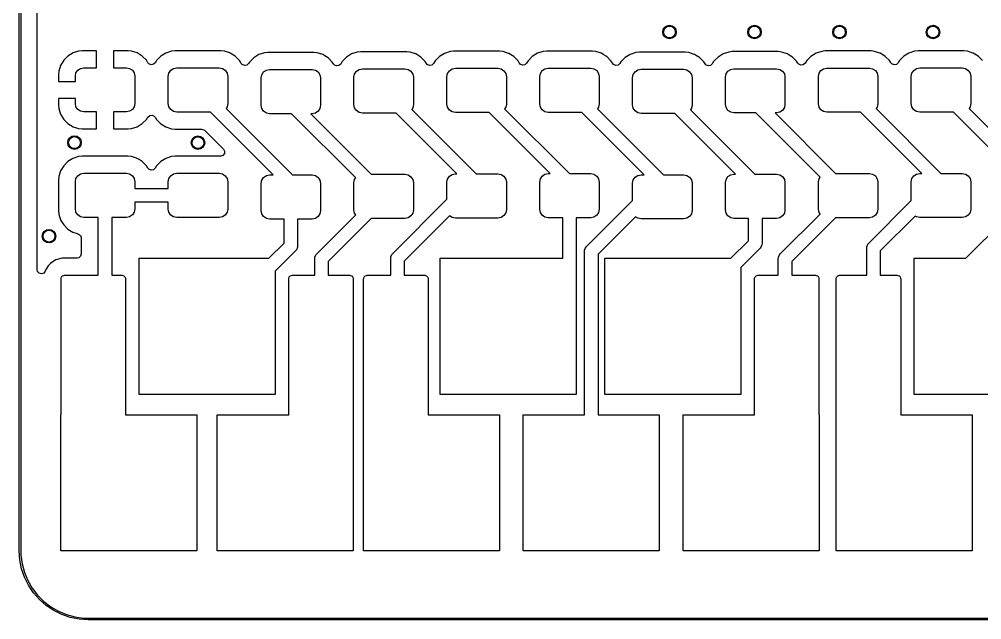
# Model space of a CAD drawing. Header units: millimetres. Extents: x 113.4 to 170.4, y -113 to -74.5.
# Drawn here: x 113.38 to 141.68, y -113.02 to -95.38 of the extents above; entities that cross this region are included whole.
import ezdxf

# ---------------------------------------------------------------- set-up
doc = ezdxf.new("R2010")
doc.units = ezdxf.units.MM
doc.layers.add('F.Cu', color=13, linetype='CONTINUOUS', true_color=0xc83434)

msp = doc.modelspace()

# ---------------------------------------------------------------- linework, layer by layer
at = {"layer": 'F.Cu', "linetype": 'CONTINUOUS'}
for p, q in [((113.375, -111), (113.375, -76.5)), ((113.425, -76.5), (113.425, -111)), ((113.9005, -97.000013), (113.9005, -85.290518)), ((114.806654, -96.457684), (114.682684, -96.581654)), ((114.955875, -96.365643), (114.806654, -96.457684)), ((114.95588, -96.365641), (114.955875, -96.365643)), ((115.122302, -96.310494), (114.95588, -96.365641)), ((115.225012, -96.300001), (115.122302, -96.310494)), ((115.225028, -96.3), (115.225012, -96.300001)), ((115.65, -96.3), (115.225028, -96.3)), ((115.65, -96.8), (115.65, -96.3)), ((116.574986, -96.3), (116.15, -96.3)), ((116.15, -96.3), (116.15, -96.8)), ((116.67769, -96.310493), (116.574986, -96.3)), ((116.677697, -96.310494), (116.67769, -96.310493)), ((116.844119, -96.365641), (116.677697, -96.310494)), ((116.844124, -96.365643), (116.844119, -96.365641)), ((116.993345, -96.457684), (116.844124, -96.365643)), ((117.117315, -96.581654), (116.993345, -96.457684)), ((117.537974, -96.460067), (117.413921, -96.58412)), ((117.687295, -96.367965), (117.537974, -96.460067)), ((117.6873, -96.367963), (117.687295, -96.367965)), ((117.853832, -96.312779), (117.6873, -96.367963)), ((117.853835, -96.312778), (117.853832, -96.312779)), ((117.956613, -96.302279), (117.853835, -96.312778)), ((117.95663, -96.302278), (117.956613, -96.302279)), ((119.306642, -96.302278), (117.95663, -96.302278)), ((119.409427, -96.312778), (119.306642, -96.302278)), ((119.409429, -96.312779), (119.409427, -96.312778)), ((119.567586, -96.365187), (119.409429, -96.312779)), ((119.575963, -96.367963), (119.567586, -96.365187)), ((119.575968, -96.367965), (119.575963, -96.367963)), ((119.630006, -96.401296), (119.575968, -96.367965)), ((119.725288, -96.460066), (119.630006, -96.401296)), ((119.849344, -96.584122), (119.725288, -96.460066)), ((120.269605, -96.507289), (120.14555, -96.631344)), ((120.418926, -96.415187), (120.269605, -96.507289)), ((120.418931, -96.415185), (120.418926, -96.415187)), ((120.585463, -96.360001), (120.418931, -96.415185)), ((120.585466, -96.36), (120.585463, -96.360001)), ((120.688244, -96.349501), (120.585466, -96.36)), ((120.688261, -96.3495), (120.688244, -96.349501)), ((122.038273, -96.3495), (120.688261, -96.3495)), ((122.141058, -96.36), (122.038273, -96.3495)), ((122.14106, -96.360001), (122.141058, -96.36)), ((122.299217, -96.412409), (122.14106, -96.360001)), ((122.307594, -96.415185), (122.299217, -96.412409)), ((122.307599, -96.415187), (122.307594, -96.415185)), ((122.364151, -96.450069), (122.307599, -96.415187)), ((122.456919, -96.507288), (122.364151, -96.450069)), ((122.580975, -96.631344), (122.456919, -96.507288)), ((123.001237, -96.487845), (122.877184, -96.611898)), ((123.150558, -96.395743), (123.001237, -96.487845)), ((123.150563, -96.395741), (123.150558, -96.395743)), ((123.317095, -96.340557), (123.150563, -96.395741)), ((123.317098, -96.340556), (123.317095, -96.340557)), ((123.419876, -96.330057), (123.317098, -96.340556)), ((123.419893, -96.330056), (123.419876, -96.330057)), ((124.769905, -96.330056), (123.419893, -96.330056)), ((124.87269, -96.340556), (124.769905, -96.330056)), ((124.872692, -96.340557), (124.87269, -96.340556)), ((125.030849, -96.392965), (124.872692, -96.340557)), ((125.039226, -96.395741), (125.030849, -96.392965)), ((125.039231, -96.395743), (125.039226, -96.395741)), ((125.066249, -96.412408), (125.039231, -96.395743)), ((125.188551, -96.487844), (125.066249, -96.412408)), ((125.312607, -96.6119), (125.188551, -96.487844)), ((125.732868, -96.473956), (125.608814, -96.59801)), ((125.882189, -96.381854), (125.732868, -96.473956)), ((125.882194, -96.381852), (125.882189, -96.381854)), ((126.048726, -96.326668), (125.882194, -96.381852)), ((126.048729, -96.326667), (126.048726, -96.326668)), ((126.151507, -96.316168), (126.048729, -96.326667)), ((126.151524, -96.316167), (126.151507, -96.316168)), ((127.501536, -96.316167), (126.151524, -96.316167)), ((127.604321, -96.326667), (127.501536, -96.316167)), ((127.604323, -96.326668), (127.604321, -96.326667)), ((127.76248, -96.379076), (127.604323, -96.326668)), ((127.770857, -96.381852), (127.76248, -96.379076)), ((127.770862, -96.381854), (127.770857, -96.381852)), ((127.8249, -96.415185), (127.770862, -96.381854)), ((127.920182, -96.473955), (127.8249, -96.415185)), ((128.044238, -96.598011), (127.920182, -96.473955)), ((128.4645, -96.4684), (128.340446, -96.592454)), ((128.613821, -96.376298), (128.4645, -96.4684)), ((128.613826, -96.376296), (128.613821, -96.376298)), ((128.780358, -96.321112), (128.613826, -96.376296)), ((128.780361, -96.321111), (128.780358, -96.321112)), ((128.883139, -96.310612), (128.780361, -96.321111)), ((128.883156, -96.310611), (128.883139, -96.310612)), ((130.233168, -96.310611), (128.883156, -96.310611)), ((130.335953, -96.321111), (130.233168, -96.310611)), ((130.335955, -96.321112), (130.335953, -96.321111)), ((130.494112, -96.37352), (130.335955, -96.321112)), ((130.502489, -96.376296), (130.494112, -96.37352)), ((130.502494, -96.376298), (130.502489, -96.376296)), ((130.552033, -96.406854), (130.502494, -96.376298)), ((130.651814, -96.468399), (130.552033, -96.406854)), ((130.77587, -96.592455), (130.651814, -96.468399)), ((131.196131, -96.501733), (131.072076, -96.625788)), ((131.345452, -96.409631), (131.196131, -96.501733)), ((131.345457, -96.409629), (131.345452, -96.409631)), ((131.511989, -96.354445), (131.345457, -96.409629)), ((131.511992, -96.354444), (131.511989, -96.354445)), ((131.61477, -96.343945), (131.511992, -96.354444)), ((131.614787, -96.343944), (131.61477, -96.343945)), ((132.964799, -96.343944), (131.614787, -96.343944)), ((133.067584, -96.354444), (132.964799, -96.343944)), ((133.067586, -96.354445), (133.067584, -96.354444)), ((133.225743, -96.406853), (133.067586, -96.354445)), ((133.23412, -96.409629), (133.225743, -96.406853)), ((133.234125, -96.409631), (133.23412, -96.409629)), ((133.268283, -96.4307), (133.234125, -96.409631)), ((133.383445, -96.501732), (133.268283, -96.4307)), ((133.383446, -96.501733), (133.383445, -96.501732)), ((133.507501, -96.625788), (133.383446, -96.501733)), ((133.927763, -96.485067), (133.80371, -96.60912)), ((134.077084, -96.392965), (133.927763, -96.485067)), ((134.077089, -96.392963), (134.077084, -96.392965)), ((134.243621, -96.337779), (134.077089, -96.392963)), ((134.243624, -96.337778), (134.243621, -96.337779)), ((134.346402, -96.327279), (134.243624, -96.337778)), ((134.346419, -96.327278), (134.346402, -96.327279)), ((135.696431, -96.327278), (134.346419, -96.327278)), ((135.799216, -96.337778), (135.696431, -96.327278)), ((135.799218, -96.337779), (135.799216, -96.337778)), ((135.957375, -96.390187), (135.799218, -96.337779)), ((135.965752, -96.392963), (135.957375, -96.390187)), ((135.965757, -96.392965), (135.965752, -96.392963)), ((136.022309, -96.427847), (135.965757, -96.392965)), ((136.115077, -96.485066), (136.022309, -96.427847)), ((136.239133, -96.609122), (136.115077, -96.485066)), ((136.659395, -96.465622), (136.535342, -96.589675)), ((136.808716, -96.37352), (136.659395, -96.465622)), ((136.808721, -96.373518), (136.808716, -96.37352)), ((136.975253, -96.318334), (136.808721, -96.373518)), ((136.975256, -96.318333), (136.975253, -96.318334)), ((137.078034, -96.307834), (136.975256, -96.318333)), ((137.078051, -96.307833), (137.078034, -96.307834)), ((138.428063, -96.307833), (137.078051, -96.307833)), ((138.530848, -96.318333), (138.428063, -96.307833)), ((138.53085, -96.318334), (138.530848, -96.318333)), ((138.689007, -96.370742), (138.53085, -96.318334)), ((138.697384, -96.373518), (138.689007, -96.370742)), ((138.697389, -96.37352), (138.697384, -96.373518)), ((138.746928, -96.404076), (138.697389, -96.37352)), ((138.846709, -96.465621), (138.746928, -96.404076)), ((138.970765, -96.589677), (138.846709, -96.465621)), ((139.391026, -96.462845), (139.266972, -96.586899)), ((139.540347, -96.370743), (139.391026, -96.462845)), ((139.540352, -96.370741), (139.540347, -96.370743)), ((139.706884, -96.315557), (139.540352, -96.370741)), ((139.706887, -96.315556), (139.706884, -96.315557)), ((139.809665, -96.305057), (139.706887, -96.315556)), ((139.809682, -96.305056), (139.809665, -96.305057)), ((141.159694, -96.305056), (139.809682, -96.305056)), ((141.262479, -96.315556), (141.159694, -96.305056)), ((141.262481, -96.315557), (141.262479, -96.315556)), ((141.420638, -96.367965), (141.262481, -96.315557)), ((141.429015, -96.370741), (141.420638, -96.367965)), ((141.42902, -96.370743), (141.429015, -96.370741)), ((141.483058, -96.404074), (141.42902, -96.370743)), ((141.57834, -96.462844), (141.483058, -96.404074)), ((141.578341, -96.462845), (141.57834, -96.462844)), ((141.702396, -96.5869), (141.578341, -96.462845)), ((114.590641, -96.73088), (114.535494, -96.897302)), ((114.590643, -96.730875), (114.590641, -96.73088)), ((114.682684, -96.581654), (114.590643, -96.730875)), ((115.179329, -96.81903), (115.275, -96.8)), ((115.275, -96.8), (115.65, -96.8)), ((116.15, -96.8), (116.525, -96.8)), ((116.525, -96.8), (116.620671, -96.81903)), ((117.16084, -96.652219), (117.117315, -96.581654)), ((117.186925, -96.682322), (117.16084, -96.652219)), ((117.251007, -96.710166), (117.186925, -96.682322)), ((117.31997, -96.698943), (117.251007, -96.710166)), ((117.371918, -96.652219), (117.31997, -96.698943)), ((117.384794, -96.631344), (117.371918, -96.652219)), ((117.401927, -96.603566), (117.384794, -96.631344)), ((117.413921, -96.58412), (117.401927, -96.603566)), ((117.910961, -96.821808), (118.006632, -96.802778)), ((118.006632, -96.802778), (119.256632, -96.802778)), ((119.256632, -96.802778), (119.352303, -96.821808)), ((119.906472, -96.676743), (119.849344, -96.584122)), ((119.932555, -96.706844), (119.906472, -96.676743)), ((119.996637, -96.734688), (119.932555, -96.706844)), ((120.0656, -96.723467), (119.996637, -96.734688)), ((120.117548, -96.676743), (120.0656, -96.723467)), ((120.14555, -96.631344), (120.117548, -96.676743)), ((122.614973, -96.686465), (122.580975, -96.631344)), ((122.617543, -96.690631), (122.614973, -96.686465)), ((122.643628, -96.720735), (122.617543, -96.690631)), ((122.70771, -96.748578), (122.643628, -96.720735)), ((122.776673, -96.737356), (122.70771, -96.748578)), ((122.828621, -96.690632), (122.776673, -96.737356)), ((122.877184, -96.611898), (122.828621, -96.690632)), ((125.349175, -96.671187), (125.312607, -96.6119)), ((125.350888, -96.673964), (125.349175, -96.671187)), ((125.376973, -96.704067), (125.350888, -96.673964)), ((125.441055, -96.73191), (125.376973, -96.704067)), ((125.510017, -96.720689), (125.441055, -96.73191)), ((125.561965, -96.673964), (125.510017, -96.720689)), ((125.608811, -96.598014), (125.561965, -96.673964)), ((125.608814, -96.59801), (125.608811, -96.598014)), ((128.080805, -96.657297), (128.044238, -96.598011)), ((128.085089, -96.664242), (128.080805, -96.657297)), ((128.111174, -96.694346), (128.085089, -96.664242)), ((128.175256, -96.722189), (128.111174, -96.694346)), ((128.244218, -96.710968), (128.175256, -96.722189)), ((128.296166, -96.664243), (128.244218, -96.710968)), ((128.340443, -96.592458), (128.296166, -96.664243)), ((128.340446, -96.592454), (128.340443, -96.592458)), ((128.837487, -96.830141), (128.933158, -96.811111)), ((128.933158, -96.811111), (130.183158, -96.811111)), ((130.183158, -96.811111), (130.278829, -96.830141)), ((130.828714, -96.67813), (130.77587, -96.592455)), ((130.854798, -96.708233), (130.828714, -96.67813)), ((130.91888, -96.736076), (130.854798, -96.708233)), ((130.987843, -96.724855), (130.91888, -96.736076)), ((131.039791, -96.678131), (130.987843, -96.724855)), ((131.072076, -96.625788), (131.039791, -96.678131)), ((133.544926, -96.686464), (133.507501, -96.625788)), ((133.571011, -96.716568), (133.544926, -96.686464)), ((133.635093, -96.744412), (133.571011, -96.716568)), ((133.704056, -96.733189), (133.635093, -96.744412)), ((133.756004, -96.686465), (133.704056, -96.733189)), ((133.756005, -96.686464), (133.756004, -96.686465)), ((133.79857, -96.617454), (133.756005, -96.686464)), ((133.80371, -96.60912), (133.79857, -96.617454)), ((136.275701, -96.668409), (136.239133, -96.609122)), ((136.301786, -96.698512), (136.275701, -96.668409)), ((136.365868, -96.726355), (136.301786, -96.698512)), ((136.434831, -96.715133), (136.365868, -96.726355)), ((136.486779, -96.668409), (136.434831, -96.715133)), ((136.535342, -96.589675), (136.486779, -96.668409)), ((137.032382, -96.827363), (137.128053, -96.808333)), ((137.128053, -96.808333), (138.378053, -96.808333)), ((138.378053, -96.808333), (138.473724, -96.827363)), ((138.996465, -96.631344), (138.970765, -96.589677)), ((139.012473, -96.657297), (138.996465, -96.631344)), ((139.038558, -96.6874), (139.012473, -96.657297)), ((139.10264, -96.715243), (139.038558, -96.6874)), ((139.171603, -96.704022), (139.10264, -96.715243)), ((139.22355, -96.657297), (139.171603, -96.704022)), ((139.266969, -96.586903), (139.22355, -96.657297)), ((139.266972, -96.586899), (139.266969, -96.586903)), ((139.764013, -96.824586), (139.859684, -96.805556)), ((139.859684, -96.805556), (141.109684, -96.805556)), ((141.109684, -96.805556), (141.205355, -96.824586)), ((113.9005, -97.899986), (113.9005, -97.000013)), ((114.535493, -96.897309), (114.525, -97.000013)), ((114.525, -97.000013), (114.525, -97.2)), ((114.535494, -96.897302), (114.535493, -96.897309)), ((115.025, -97.05), (115.04403, -96.954329)), ((115.025, -97.2), (115.025, -97.05)), ((115.04403, -96.954329), (115.098223, -96.873223)), ((115.098223, -96.873223), (115.179329, -96.81903)), ((116.620671, -96.81903), (116.701777, -96.873223)), ((116.701777, -96.873223), (116.75597, -96.954329)), ((116.75597, -96.954329), (116.775, -97.05)), ((116.775, -97.05), (116.775, -97.85)), ((117.756632, -97.052778), (117.775662, -96.957107)), ((117.756632, -97.852778), (117.756632, -97.052778)), ((117.775662, -96.957107), (117.829855, -96.876001)), ((117.829855, -96.876001), (117.910961, -96.821808)), ((119.352303, -96.821808), (119.433409, -96.876001)), ((119.433409, -96.876001), (119.487602, -96.957107)), ((119.487602, -96.957107), (119.506632, -97.052778)), ((119.506632, -97.052778), (119.506632, -97.852778)), ((120.488263, -97.1), (120.507293, -97.004329)), ((120.507293, -97.004329), (120.561486, -96.923223)), ((120.561486, -96.923223), (120.642592, -96.86903)), ((120.642592, -96.86903), (120.738263, -96.85)), ((120.738263, -96.85), (121.988263, -96.85)), ((121.988263, -96.85), (122.083934, -96.86903)), ((122.083934, -96.86903), (122.16504, -96.923223)), ((122.16504, -96.923223), (122.219233, -97.004329)), ((122.219233, -97.004329), (122.238263, -97.1)), ((123.219895, -97.080556), (123.238925, -96.984885)), ((123.219895, -97.880556), (123.219895, -97.080556)), ((123.238925, -96.984885), (123.293118, -96.903779)), ((123.293118, -96.903779), (123.374224, -96.849586)), ((123.374224, -96.849586), (123.469895, -96.830556)), ((123.469895, -96.830556), (124.719895, -96.830556)), ((124.719895, -96.830556), (124.815566, -96.849586)), ((124.815566, -96.849586), (124.896672, -96.903779)), ((124.896672, -96.903779), (124.950865, -96.984885)), ((124.950865, -96.984885), (124.969895, -97.080556)), ((124.969895, -97.080556), (124.969895, -97.880556)), ((125.951526, -97.066667), (125.970556, -96.970996)), ((125.951526, -97.866667), (125.951526, -97.066667)), ((125.970556, -96.970996), (126.024749, -96.88989)), ((126.024749, -96.88989), (126.105855, -96.835697)), ((126.105855, -96.835697), (126.201526, -96.816667)), ((126.201526, -96.816667), (127.451526, -96.816667)), ((127.451526, -96.816667), (127.547197, -96.835697)), ((127.547197, -96.835697), (127.628303, -96.88989)), ((127.628303, -96.88989), (127.682496, -96.970996)), ((127.682496, -96.970996), (127.701526, -97.066667)), ((127.701526, -97.066667), (127.701526, -97.866667)), ((128.683158, -97.061111), (128.702188, -96.96544)), ((128.683158, -97.861111), (128.683158, -97.061111)), ((128.702188, -96.96544), (128.756381, -96.884334)), ((128.756381, -96.884334), (128.837487, -96.830141)), ((130.278829, -96.830141), (130.359935, -96.884334)), ((130.359935, -96.884334), (130.414128, -96.96544)), ((130.414128, -96.96544), (130.433158, -97.061111)), ((130.433158, -97.061111), (130.433158, -97.861111)), ((131.414789, -97.094444), (131.433819, -96.998773)), ((131.414789, -97.894444), (131.414789, -97.094444)), ((131.433819, -96.998773), (131.488012, -96.917667)), ((131.488012, -96.917667), (131.569118, -96.863474)), ((131.569118, -96.863474), (131.664789, -96.844444)), ((131.664789, -96.844444), (132.914789, -96.844444)), ((132.914789, -96.844444), (133.01046, -96.863474)), ((133.01046, -96.863474), (133.091566, -96.917667)), ((133.091566, -96.917667), (133.145759, -96.998773)), ((133.145759, -96.998773), (133.164789, -97.094444)), ((133.164789, -97.094444), (133.164789, -97.894444)), ((134.146421, -97.077778), (134.165451, -96.982107)), ((134.146421, -97.877778), (134.146421, -97.077778)), ((134.165451, -96.982107), (134.219644, -96.901001)), ((134.219644, -96.901001), (134.30075, -96.846808)), ((134.30075, -96.846808), (134.396421, -96.827778)), ((134.396421, -96.827778), (135.646421, -96.827778)), ((135.646421, -96.827778), (135.742092, -96.846808)), ((135.742092, -96.846808), (135.823198, -96.901001)), ((135.823198, -96.901001), (135.877391, -96.982107)), ((135.877391, -96.982107), (135.896421, -97.077778)), ((135.896421, -97.077778), (135.896421, -97.877778)), ((136.878053, -97.058333), (136.897083, -96.962662)), ((136.878053, -97.858333), (136.878053, -97.058333)), ((136.897083, -96.962662), (136.951276, -96.881556)), ((136.951276, -96.881556), (137.032382, -96.827363)), ((138.473724, -96.827363), (138.55483, -96.881556)), ((138.55483, -96.881556), (138.609023, -96.962662)), ((138.609023, -96.962662), (138.628053, -97.058333)), ((138.628053, -97.058333), (138.628053, -97.858333)), ((139.609684, -97.055556), (139.628714, -96.959885)), ((139.609684, -97.855556), (139.609684, -97.055556)), ((139.628714, -96.959885), (139.682907, -96.878779)), ((139.682907, -96.878779), (139.764013, -96.824586)), ((141.205355, -96.824586), (141.286461, -96.878779)), ((141.286461, -96.878779), (141.340654, -96.959885)), ((141.340654, -96.959885), (141.359684, -97.055556)), ((141.359684, -97.055556), (141.359684, -97.855556)), ((114.525, -97.2), (115.025, -97.2)), ((120.488263, -97.9), (120.488263, -97.1)), ((122.238263, -97.1), (122.238263, -97.9)), ((113.9005, -102.733342), (113.9005, -97.899986)), ((115.025, -97.7), (114.525001, -97.7)), ((114.525001, -97.7), (114.525001, -97.899986)), ((114.525001, -97.899986), (114.535494, -98.002697)), ((115.025, -97.85), (115.025, -97.7)), ((115.04403, -97.945671), (115.025, -97.85)), ((115.098223, -98.026777), (115.04403, -97.945671)), ((116.75597, -97.945671), (116.701777, -98.026777)), ((116.775, -97.85), (116.75597, -97.945671)), ((117.775662, -97.948449), (117.756632, -97.852778)), ((119.506632, -97.852778), (119.487602, -97.948449)), ((120.507293, -97.995671), (120.488263, -97.9)), ((122.238263, -97.9), (122.219233, -97.995671)), ((123.238925, -97.976227), (123.219895, -97.880556)), ((124.969895, -97.880556), (124.950865, -97.976227)), ((125.970556, -97.962338), (125.951526, -97.866667)), ((127.701526, -97.866667), (127.682496, -97.962338)), ((128.702188, -97.956782), (128.683158, -97.861111)), ((130.433158, -97.861111), (130.414128, -97.956782)), ((131.433819, -97.990115), (131.414789, -97.894444)), ((133.164789, -97.894444), (133.145759, -97.990115)), ((134.165451, -97.973449), (134.146421, -97.877778)), ((135.896421, -97.877778), (135.877391, -97.973449)), ((136.897083, -97.954004), (136.878053, -97.858333)), ((138.628053, -97.858333), (138.609023, -97.954004)), ((139.628714, -97.951227), (139.609684, -97.855556)), ((141.359684, -97.855556), (141.340654, -97.951227)), ((114.535494, -98.002697), (114.590641, -98.169119)), ((114.590641, -98.169119), (114.590643, -98.169124)), ((114.590643, -98.169124), (114.682684, -98.318345)), ((115.179329, -98.08097), (115.098223, -98.026777)), ((115.275, -98.1), (115.179329, -98.08097)), ((115.65, -98.1), (115.275, -98.1)), ((115.65, -98.599998), (115.65, -98.1)), ((116.525, -98.1), (116.15, -98.1)), ((116.15, -98.1), (116.15, -98.599999)), ((116.620671, -98.08097), (116.525, -98.1)), ((116.701777, -98.026777), (116.620671, -98.08097)), ((117.159126, -98.25056), (117.211073, -98.203834)), ((117.211073, -98.203834), (117.280035, -98.192611)), ((117.280035, -98.192611), (117.344118, -98.220454)), ((117.344118, -98.220454), (117.370202, -98.250556)), ((117.829855, -98.029555), (117.775662, -97.948449)), ((117.910961, -98.083748), (117.829855, -98.029555)), ((118.006632, -98.102778), (117.910961, -98.083748)), ((118.99879, -98.102778), (118.006632, -98.102778)), ((120.846012, -99.95), (118.99879, -98.102778)), ((119.487602, -97.948449), (119.456577, -97.994881)), ((119.456577, -97.994881), (121.411696, -99.95)), ((120.561486, -98.076777), (120.507293, -97.995671)), ((120.642592, -98.13097), (120.561486, -98.076777)), ((120.738263, -98.15), (120.642592, -98.13097)), ((121.381497, -98.15), (120.738263, -98.15)), ((123.269949, -100.038452), (121.381497, -98.15)), ((121.988263, -98.15), (121.947181, -98.15)), ((121.947181, -98.15), (123.727737, -99.930556)), ((122.083934, -98.13097), (121.988263, -98.15)), ((122.16504, -98.076777), (122.083934, -98.13097)), ((122.219233, -97.995671), (122.16504, -98.076777)), ((123.293118, -98.057333), (123.238925, -97.976227)), ((123.374224, -98.111526), (123.293118, -98.057333)), ((123.469895, -98.130556), (123.374224, -98.111526)), ((124.462053, -98.130556), (123.469895, -98.130556)), ((126.248163, -99.916667), (124.462053, -98.130556)), ((124.950865, -97.976227), (124.91984, -98.022659)), ((124.91984, -98.022659), (126.813849, -99.916667)), ((126.024749, -98.043444), (125.970556, -97.962338)), ((126.105855, -98.097637), (126.024749, -98.043444)), ((126.201526, -98.116667), (126.105855, -98.097637)), ((127.193684, -98.116667), (126.201526, -98.116667)), ((128.988128, -99.911111), (127.193684, -98.116667)), ((127.682496, -97.962338), (127.651471, -98.00877)), ((127.651471, -98.00877), (129.553812, -99.911111)), ((128.756381, -98.037888), (128.702188, -97.956782)), ((128.837487, -98.092081), (128.756381, -98.037888)), ((128.933158, -98.111111), (128.837487, -98.092081)), ((129.925316, -98.111111), (128.933158, -98.111111)), ((131.758648, -99.944444), (129.925316, -98.111111)), ((130.414128, -97.956782), (130.383103, -98.003214)), ((130.383103, -98.003214), (132.324334, -99.944444)), ((131.488012, -98.071221), (131.433819, -97.990115)), ((131.569118, -98.125414), (131.488012, -98.071221)), ((131.664789, -98.144444), (131.569118, -98.125414)), ((132.656947, -98.144444), (131.664789, -98.144444)), ((134.440281, -99.927778), (132.656947, -98.144444)), ((133.145759, -97.990115), (133.114734, -98.036547)), ((133.114734, -98.036547), (135.005965, -99.927778)), ((134.219644, -98.054555), (134.165451, -97.973449)), ((134.30075, -98.108748), (134.219644, -98.054555)), ((134.396421, -98.127778), (134.30075, -98.108748)), ((135.039656, -98.127778), (134.396421, -98.127778)), ((136.928107, -100.016229), (135.039656, -98.127778)), ((135.646421, -98.127778), (135.60534, -98.127778)), ((135.60534, -98.127778), (137.385895, -99.908333)), ((135.742092, -98.108748), (135.646421, -98.127778)), ((135.823198, -98.054555), (135.742092, -98.108748)), ((135.877391, -97.973449), (135.823198, -98.054555)), ((136.951276, -98.03511), (136.897083, -97.954004)), ((137.032382, -98.089303), (136.951276, -98.03511)), ((137.128053, -98.108333), (137.032382, -98.089303)), ((138.120211, -98.108333), (137.128053, -98.108333)), ((139.917433, -99.905556), (138.120211, -98.108333)), ((138.609023, -97.954004), (138.577998, -98.000436)), ((138.577998, -98.000436), (140.483119, -99.905556)), ((139.682907, -98.032333), (139.628714, -97.951227)), ((139.764013, -98.086526), (139.682907, -98.032333)), ((139.859684, -98.105556), (139.764013, -98.086526)), ((140.851842, -98.105556), (139.859684, -98.105556)), ((142.679619, -99.933333), (140.851842, -98.105556)), ((141.340654, -97.951227), (141.309629, -97.997659)), ((141.309629, -97.997659), (143.245303, -99.933333)), ((114.682684, -98.318345), (114.806654, -98.442315)), ((114.806654, -98.442315), (114.955875, -98.534356)), ((116.844124, -98.534356), (116.993345, -98.442315)), ((116.993345, -98.442315), (117.117316, -98.318344)), ((117.117316, -98.318344), (117.11732, -98.318339)), ((117.11732, -98.318339), (117.159126, -98.25056)), ((117.370202, -98.250556), (117.41392, -98.321434)), ((117.41392, -98.321434), (117.537976, -98.44549)), ((117.537976, -98.44549), (117.687298, -98.537592)), ((114.955875, -98.534356), (114.95588, -98.534358)), ((114.95588, -98.534358), (115.122302, -98.589505)), ((115.122302, -98.589505), (115.122309, -98.589506)), ((115.122309, -98.589506), (115.225019, -98.599999)), ((115.225019, -98.599999), (115.649999, -98.599999)), ((115.649999, -98.599999), (115.65, -98.599998)), ((116.15, -98.599999), (116.574972, -98.599999)), ((116.574972, -98.599999), (116.574986, -98.599998)), ((116.574986, -98.599998), (116.677697, -98.589505)), ((116.677697, -98.589505), (116.844119, -98.534358)), ((116.844119, -98.534358), (116.844124, -98.534356)), ((117.687298, -98.537592), (117.853835, -98.592777)), ((117.853835, -98.592777), (117.956623, -98.603278)), ((117.956623, -98.603278), (118.740112, -98.603277)), ((118.740112, -98.603277), (118.807151, -98.622961)), ((118.807151, -98.622961), (118.827793, -98.639596)), ((118.827793, -98.639596), (119.378794, -99.190597)), ((119.407295, -99.321612), (119.365423, -99.377545)), ((119.378794, -99.190597), (119.412279, -99.25192)), ((119.412279, -99.25192), (119.407295, -99.321612)), ((114.806342, -99.557289), (114.682289, -99.681342)), ((114.955663, -99.465187), (114.806342, -99.557289)), ((114.955668, -99.465185), (114.955663, -99.465187)), ((115.1222, -99.410001), (114.955668, -99.465185)), ((115.122203, -99.41), (115.1222, -99.410001)), ((115.224981, -99.399501), (115.122203, -99.41)), ((115.224998, -99.3995), (115.224981, -99.399501)), ((116.57501, -99.3995), (115.224998, -99.3995)), ((116.677795, -99.41), (116.57501, -99.3995)), ((116.677797, -99.410001), (116.677795, -99.41)), ((116.820303, -99.457223), (116.677797, -99.410001)), ((116.844331, -99.465185), (116.820303, -99.457223)), ((116.844336, -99.465187), (116.844331, -99.465185)), ((116.898376, -99.498519), (116.844336, -99.465187)), ((116.993656, -99.557288), (116.898376, -99.498519)), ((117.117712, -99.681344), (116.993656, -99.557288)), ((117.537974, -99.560067), (117.41392, -99.684121)), ((117.687295, -99.467965), (117.537974, -99.560067)), ((117.6873, -99.467963), (117.687295, -99.467965)), ((117.853832, -99.412779), (117.6873, -99.467963)), ((117.853835, -99.412778), (117.853832, -99.412779)), ((117.956613, -99.402279), (117.853835, -99.412778)), ((117.95663, -99.402278), (117.956613, -99.402279)), ((119.291113, -99.402278), (117.95663, -99.402278)), ((119.299959, -99.401962), (119.291113, -99.402278)), ((119.365423, -99.377545), (119.299959, -99.401962)), ((114.568916, -99.894853), (114.535001, -99.997203)), ((114.590185, -99.830668), (114.568916, -99.894853)), ((114.590187, -99.830663), (114.590185, -99.830668)), ((114.682289, -99.681342), (114.590187, -99.830663)), ((115.098223, -99.973223), (115.179329, -99.91903)), ((115.179329, -99.91903), (115.275, -99.9)), ((115.275, -99.9), (116.525, -99.9)), ((116.525, -99.9), (116.620671, -99.91903)), ((116.620671, -99.91903), (116.701777, -99.973223)), ((117.161134, -99.751743), (117.117712, -99.681344)), ((117.187218, -99.781846), (117.161134, -99.751743)), ((117.2513, -99.809689), (117.187218, -99.781846)), ((117.320262, -99.798468), (117.2513, -99.809689)), ((117.37221, -99.751743), (117.320262, -99.798468)), ((117.413917, -99.684125), (117.37221, -99.751743)), ((117.41392, -99.684121), (117.413917, -99.684125)), ((117.829855, -99.976001), (117.910961, -99.921808)), ((117.910961, -99.921808), (118.006632, -99.902778)), ((118.006632, -99.902778), (119.256632, -99.902778)), ((119.256632, -99.902778), (119.352303, -99.921808)), ((119.352303, -99.921808), (119.433409, -99.976001)), ((126.105855, -99.935697), (126.201526, -99.916667)), ((126.201526, -99.916667), (126.248163, -99.916667)), ((126.813849, -99.916667), (127.451526, -99.916667)), ((127.451526, -99.916667), (127.547197, -99.935697)), ((128.837487, -99.930141), (128.933158, -99.911111)), ((128.933158, -99.911111), (128.988128, -99.911111)), ((129.553812, -99.911111), (130.183158, -99.911111)), ((130.183158, -99.911111), (130.278829, -99.930141)), ((134.30075, -99.946808), (134.396421, -99.927778)), ((134.396421, -99.927778), (134.440281, -99.927778)), ((135.005965, -99.927778), (135.646421, -99.927778)), ((135.646421, -99.927778), (135.742092, -99.946808)), ((137.385895, -99.908333), (138.378053, -99.908333)), ((138.378053, -99.908333), (138.473724, -99.927363)), ((138.473724, -99.927363), (138.55483, -99.981556)), ((139.682907, -99.978779), (139.764013, -99.924586)), ((139.764013, -99.924586), (139.859684, -99.905556)), ((139.859684, -99.905556), (139.917433, -99.905556)), ((140.483119, -99.905556), (141.109684, -99.905556)), ((141.109684, -99.905556), (141.205355, -99.924586)), ((141.205355, -99.924586), (141.286461, -99.978779)), ((114.535, -99.997204), (114.5245, -100.099983)), ((114.5245, -100.099983), (114.5245, -101.000001)), ((114.535001, -99.997204), (114.535, -99.997204)), ((114.535001, -99.997203), (114.535001, -99.997204)), ((115.025, -100.15), (115.04403, -100.054329)), ((115.025, -100.95), (115.025, -100.15)), ((115.04403, -100.054329), (115.098223, -99.973223)), ((116.701777, -99.973223), (116.75597, -100.054329)), ((116.75597, -100.054329), (116.775, -100.15)), ((116.775, -100.15), (116.775, -100.352778)), ((117.756632, -100.152778), (117.775662, -100.057107)), ((117.756632, -100.352778), (117.756632, -100.152778)), ((117.775662, -100.057107), (117.829855, -99.976001)), ((119.433409, -99.976001), (119.487602, -100.057107)), ((119.487602, -100.057107), (119.506632, -100.152778)), ((119.506632, -100.152778), (119.506632, -100.952778)), ((120.488263, -100.2), (120.507293, -100.104329)), ((120.488263, -101), (120.488263, -100.2)), ((120.507293, -100.104329), (120.561486, -100.023223)), ((120.561486, -100.023223), (120.642592, -99.96903)), ((120.642592, -99.96903), (120.738263, -99.95)), ((120.738263, -99.95), (120.846012, -99.95)), ((121.411696, -99.95), (121.988263, -99.95)), ((121.988263, -99.95), (122.083934, -99.96903)), ((122.083934, -99.96903), (122.16504, -100.023223)), ((122.16504, -100.023223), (122.219233, -100.104329)), ((122.219233, -100.104329), (122.238263, -100.2)), ((122.238263, -100.2), (122.238263, -101)), ((123.219895, -100.180556), (123.238925, -100.084885)), ((123.219895, -100.980556), (123.219895, -100.180556)), ((123.238925, -100.084885), (123.269949, -100.038452)), ((123.727737, -99.930556), (124.719895, -99.930556)), ((124.719895, -99.930556), (124.815566, -99.949586)), ((124.815566, -99.949586), (124.896672, -100.003779)), ((124.896672, -100.003779), (124.950865, -100.084885)), ((124.950865, -100.084885), (124.969895, -100.180556)), ((124.969895, -100.180556), (124.969895, -100.980556)), ((125.951526, -100.166667), (125.970556, -100.070996)), ((125.951526, -100.665631), (125.951526, -100.166667)), ((125.970556, -100.070996), (126.024749, -99.98989)), ((126.024749, -99.98989), (126.105855, -99.935697)), ((127.547197, -99.935697), (127.628303, -99.98989)), ((127.628303, -99.98989), (127.682496, -100.070996)), ((127.682496, -100.070996), (127.701526, -100.166667)), ((127.701526, -100.166667), (127.701526, -100.966667)), ((128.683158, -100.161111), (128.702188, -100.06544)), ((128.683158, -100.961111), (128.683158, -100.161111)), ((128.702188, -100.06544), (128.756381, -99.984334)), ((128.756381, -99.984334), (128.837487, -99.930141)), ((130.278829, -99.930141), (130.359935, -99.984334)), ((130.359935, -99.984334), (130.414128, -100.06544)), ((130.414128, -100.06544), (130.433158, -100.161111)), ((130.433158, -100.161111), (130.433158, -100.961111)), ((131.414789, -100.194444), (131.433819, -100.098773)), ((131.414789, -100.702369), (131.414789, -100.194444)), ((131.433819, -100.098773), (131.488012, -100.017667)), ((131.488012, -100.017667), (131.569118, -99.963474)), ((131.569118, -99.963474), (131.664789, -99.944444)), ((131.664789, -99.944444), (131.758648, -99.944444)), ((132.324334, -99.944444), (132.914789, -99.944444)), ((132.914789, -99.944444), (133.01046, -99.963474)), ((133.01046, -99.963474), (133.091566, -100.017667)), ((133.091566, -100.017667), (133.145759, -100.098773)), ((133.145759, -100.098773), (133.164789, -100.194444)), ((133.164789, -100.194444), (133.164789, -100.994444)), ((134.146421, -100.177778), (134.165451, -100.082107)), ((134.146421, -100.977778), (134.146421, -100.177778)), ((134.165451, -100.082107), (134.219644, -100.001001)), ((134.219644, -100.001001), (134.30075, -99.946808)), ((135.742092, -99.946808), (135.823198, -100.001001)), ((135.823198, -100.001001), (135.877391, -100.082107)), ((135.877391, -100.082107), (135.896421, -100.177778)), ((135.896421, -100.177778), (135.896421, -100.977778)), ((136.878053, -100.158333), (136.897083, -100.062662)), ((136.878053, -100.958333), (136.878053, -100.158333)), ((136.897083, -100.062662), (136.928107, -100.016229)), ((138.55483, -99.981556), (138.609023, -100.062662)), ((138.609023, -100.062662), (138.628053, -100.158333)), ((138.628053, -100.158333), (138.628053, -100.958333)), ((139.609684, -100.155556), (139.628714, -100.059885)), ((139.609684, -100.705473), (139.609684, -100.155556)), ((139.628714, -100.059885), (139.682907, -99.978779)), ((141.286461, -99.978779), (141.340654, -100.059885)), ((141.340654, -100.059885), (141.359684, -100.155556)), ((141.359684, -100.155556), (141.359684, -100.955556)), ((116.775, -100.352778), (117.756632, -100.352778)), ((117.756632, -100.752778), (116.775, -100.752778)), ((116.775, -100.752778), (116.775, -100.95)), ((117.756632, -100.952778), (117.756632, -100.752778)), ((124.358579, -102.258579), (125.951526, -100.665631)), ((130.058579, -102.058579), (131.414789, -100.702369)), ((138.357579, -101.957579), (139.609684, -100.705473)), ((114.5245, -101.000001), (114.524501, -101.000019)), ((114.524501, -101.000019), (114.535, -101.102796)), ((115.04403, -101.045671), (115.025, -100.95)), ((115.098223, -101.126777), (115.04403, -101.045671)), ((116.75597, -101.045671), (116.701777, -101.126777)), ((116.775, -100.95), (116.75597, -101.045671)), ((117.775662, -101.048449), (117.756632, -100.952778)), ((117.829855, -101.129555), (117.775662, -101.048449)), ((119.487602, -101.048449), (119.433409, -101.129555)), ((119.506632, -100.952778), (119.487602, -101.048449)), ((120.507293, -101.095671), (120.488263, -101)), ((122.238263, -101), (122.219233, -101.095671)), ((123.238925, -101.076227), (123.219895, -100.980556)), ((124.969895, -100.980556), (124.950865, -101.076227)), ((127.701526, -100.966667), (127.682496, -101.062338)), ((128.702188, -101.056782), (128.683158, -100.961111)), ((128.756381, -101.137888), (128.702188, -101.056782)), ((130.414128, -101.056782), (130.359935, -101.137888)), ((130.433158, -100.961111), (130.414128, -101.056782)), ((133.164789, -100.994444), (133.145759, -101.090115)), ((134.165451, -101.073449), (134.146421, -100.977778)), ((135.896421, -100.977778), (135.877391, -101.073449)), ((136.897083, -101.054004), (136.878053, -100.958333)), ((136.928107, -101.100435), (136.897083, -101.054004)), ((138.609023, -101.054004), (138.55483, -101.13511)), ((138.628053, -100.958333), (138.609023, -101.054004)), ((141.340654, -101.051227), (141.286461, -101.132333)), ((141.359684, -100.955556), (141.340654, -101.051227)), ((114.535, -101.102796), (114.535001, -101.102799)), ((114.535001, -101.102799), (114.590185, -101.269331)), ((114.590185, -101.269331), (114.590187, -101.269336)), ((114.590187, -101.269336), (114.620661, -101.318742)), ((114.620661, -101.318742), (114.682288, -101.418656)), ((115.179329, -101.18097), (115.098223, -101.126777)), ((115.275, -101.2), (115.179329, -101.18097)), ((115.7, -101.2), (115.275, -101.2)), ((115.7, -102.9), (115.7, -101.2)), ((116.525, -101.2), (116.1, -101.2)), ((116.1, -101.2), (116.1, -102.9)), ((116.620671, -101.18097), (116.525, -101.2)), ((116.701777, -101.126777), (116.620671, -101.18097)), ((117.910961, -101.183748), (117.829855, -101.129555)), ((118.006632, -101.202778), (117.910961, -101.183748)), ((119.256632, -101.202778), (118.006632, -101.202778)), ((119.352303, -101.183748), (119.256632, -101.202778)), ((119.433409, -101.129555), (119.352303, -101.183748)), ((120.561486, -101.176777), (120.507293, -101.095671)), ((120.642592, -101.23097), (120.561486, -101.176777)), ((120.738263, -101.25), (120.642592, -101.23097)), ((121.163263, -101.25), (120.738263, -101.25)), ((121.163263, -101.953894), (121.163263, -101.25)), ((121.988263, -101.25), (121.563263, -101.25)), ((121.563263, -101.25), (121.563263, -102.036737)), ((122.083934, -101.23097), (121.988263, -101.25)), ((122.16504, -101.176777), (122.083934, -101.23097)), ((122.122481, -102.270128), (123.269949, -101.122659)), ((122.219233, -101.095671), (122.16504, -101.176777)), ((123.727737, -101.230556), (122.463902, -102.494391)), ((123.269949, -101.122659), (123.238925, -101.076227)), ((124.719895, -101.230556), (123.727737, -101.230556)), ((126.03353, -101.149311), (124.7, -102.482842)), ((124.815566, -101.211526), (124.719895, -101.230556)), ((124.896672, -101.157333), (124.815566, -101.211526)), ((124.950865, -101.076227), (124.896672, -101.157333)), ((126.105855, -101.197637), (126.03353, -101.149311)), ((126.201526, -101.216667), (126.105855, -101.197637)), ((127.451526, -101.216667), (126.201526, -101.216667)), ((127.547197, -101.197637), (127.451526, -101.216667)), ((127.628303, -101.143444), (127.547197, -101.197637)), ((127.682496, -101.062338), (127.628303, -101.143444)), ((128.837487, -101.192081), (128.756381, -101.137888)), ((128.933158, -101.211111), (128.837487, -101.192081)), ((129.358158, -101.211111), (128.933158, -101.211111)), ((129.358158, -102.4), (129.358158, -101.211111)), ((130.183158, -101.211111), (129.758158, -101.211111)), ((129.758158, -101.211111), (129.758158, -102.841842)), ((130.278829, -101.192081), (130.183158, -101.211111)), ((130.359935, -101.137888), (130.278829, -101.192081)), ((131.502164, -101.180677), (130.4, -102.282842)), ((131.569118, -101.225414), (131.502164, -101.180677)), ((131.664789, -101.244444), (131.569118, -101.225414)), ((132.914789, -101.244444), (131.664789, -101.244444)), ((133.01046, -101.225414), (132.914789, -101.244444)), ((133.091566, -101.171221), (133.01046, -101.225414)), ((133.145759, -101.090115), (133.091566, -101.171221)), ((134.219644, -101.154555), (134.165451, -101.073449)), ((134.30075, -101.208748), (134.219644, -101.154555)), ((134.396421, -101.227778), (134.30075, -101.208748)), ((134.821421, -101.227778), (134.396421, -101.227778)), ((134.821421, -101.883314), (134.821421, -101.227778)), ((135.646421, -101.227778), (135.221421, -101.227778)), ((135.221421, -101.227778), (135.221421, -101.966157)), ((135.742092, -101.208748), (135.646421, -101.227778)), ((135.823198, -101.154555), (135.742092, -101.208748)), ((135.758579, -102.269965), (136.928107, -101.100435)), ((135.877391, -101.073449), (135.823198, -101.154555)), ((137.385896, -101.208333), (136.1, -102.494228)), ((138.378053, -101.208333), (137.385896, -101.208333)), ((138.473724, -101.189303), (138.378053, -101.208333)), ((138.55483, -101.13511), (138.473724, -101.189303)), ((139.722233, -101.158609), (138.699, -102.181842)), ((139.764013, -101.186526), (139.722233, -101.158609)), ((139.859684, -101.205556), (139.764013, -101.186526)), ((141.109684, -101.205556), (139.859684, -101.205556)), ((141.205355, -101.186526), (141.109684, -101.205556)), ((141.286461, -101.132333), (141.205355, -101.186526)), ((141.217158, -102.4), (142.44002, -101.177136)), ((114.682288, -101.418656), (114.806344, -101.542712)), ((114.806344, -101.542712), (114.955666, -101.634814)), ((114.955666, -101.634814), (115.07758, -101.675212)), ((115.07758, -101.675212), (115.114504, -101.687448)), ((115.114504, -101.687448), (115.171949, -101.727221)), ((115.171949, -101.727221), (115.198772, -101.791737)), ((115.198772, -101.791737), (115.1995, -101.805154)), ((115.1995, -101.805154), (115.1995, -102.2705)), ((134.304735, -102.4), (134.821421, -101.883314)), ((120.717157, -102.4), (121.163263, -101.953894)), ((121.504685, -102.178158), (120.9, -102.782842)), ((121.529557, -102.147851), (121.504685, -102.178158)), ((121.55942, -102.075755), (121.529557, -102.147851)), ((121.563263, -102.036737), (121.55942, -102.075755)), ((130, -102.2), (130.003843, -102.160982)), ((130.003843, -102.160982), (130.033706, -102.088886)), ((130.033706, -102.088886), (130.058579, -102.058579)), ((135.162842, -102.107579), (134.6, -102.67042)), ((135.187715, -102.077271), (135.162842, -102.107579)), ((135.217578, -102.005175), (135.187715, -102.077271)), ((135.221421, -101.966157), (135.217578, -102.005175)), ((138.299, -102.099), (138.302843, -102.059982)), ((138.299, -102.9), (138.299, -102.099)), ((138.302843, -102.059982), (138.332706, -101.987886)), ((138.332706, -101.987886), (138.357579, -101.957579)), ((138.699, -102.181842), (138.699, -102.9)), ((114.404743, -102.471558), (114.289565, -102.557781)), ((114.404748, -102.471555), (114.404743, -102.471558)), ((114.453547, -102.448208), (114.404748, -102.471555)), ((114.453563, -102.448201), (114.453547, -102.448208)), ((114.490311, -102.432979), (114.453563, -102.448201)), ((114.490315, -102.432978), (114.490311, -102.432979)), ((114.629723, -102.397395), (114.490315, -102.432978)), ((114.683756, -102.3945), (114.629723, -102.397395)), ((115.0755, -102.3945), (114.683756, -102.3945)), ((115.127011, -102.383294), (115.0755, -102.3945)), ((115.179815, -102.337539), (115.127011, -102.383294)), ((115.1995, -102.2705), (115.179815, -102.337539)), ((116.9, -106.4), (116.9, -102.4)), ((116.9, -102.4), (120.717157, -102.4)), ((122.063902, -102.411549), (122.067745, -102.372531)), ((122.063902, -102.9), (122.063902, -102.411549)), ((122.067745, -102.372531), (122.097608, -102.300435)), ((122.097608, -102.300435), (122.122481, -102.270128)), ((124.3, -102.4), (124.303843, -102.360982)), ((124.3, -102.9), (124.3, -102.4)), ((124.303843, -102.360982), (124.333706, -102.288886)), ((124.333706, -102.288886), (124.358579, -102.258579)), ((125.75, -106.4), (125.75, -102.4)), ((125.75, -102.4), (129.358158, -102.4)), ((130, -107), (130, -102.2)), ((130.4, -102.282842), (130.4, -107)), ((130.6, -106.4), (130.6, -102.4)), ((130.6, -102.4), (134.304735, -102.4)), ((135.7, -102.411386), (135.703843, -102.372368)), ((135.7, -102.9), (135.7, -102.411386)), ((135.703843, -102.372368), (135.733706, -102.300272)), ((135.733706, -102.300272), (135.758579, -102.269965)), ((139.7, -106.4), (139.7, -102.4)), ((139.7, -102.4), (141.217158, -102.4)), ((113.913616, -102.788846), (113.9005, -102.733342)), ((114.151855, -102.749906), (114.139061, -102.780795)), ((114.225275, -102.626164), (114.151855, -102.749906)), ((114.261442, -102.585902), (114.225275, -102.626164)), ((114.289553, -102.557791), (114.261442, -102.585902)), ((114.289565, -102.557781), (114.289553, -102.557791)), ((122.463902, -102.494391), (122.463902, -102.9)), ((124.7, -102.482842), (124.7, -102.9)), ((134.6, -102.67042), (134.6, -106.4)), ((136.1, -102.494228), (136.1, -102.9)), ((113.961226, -102.839984), (113.913616, -102.788846)), ((114.028926, -102.857263), (113.961226, -102.839984)), ((114.09522, -102.835198), (114.028926, -102.857263)), ((114.139061, -102.780795), (114.09522, -102.835198)), ((114.603651, -103), (114.605572, -102.980491)), ((114.603651, -107), (114.603651, -103)), ((114.605572, -102.980491), (114.620504, -102.944443)), ((114.620504, -102.944443), (114.648094, -102.916853)), ((114.648094, -102.916853), (114.684142, -102.901921)), ((114.684142, -102.901921), (114.703651, -102.9)), ((114.703651, -102.9), (115.7, -102.9)), ((116.1, -102.9), (116.4, -102.9)), ((116.4, -102.9), (116.419509, -102.901921)), ((116.419509, -102.901921), (116.455557, -102.916853)), ((116.455557, -102.916853), (116.483147, -102.944443)), ((116.483147, -102.944443), (116.498079, -102.980491)), ((116.498079, -102.980491), (116.5, -103)), ((116.5, -103), (116.5, -107)), ((120.9, -102.782842), (120.9, -106.4)), ((121.3, -103), (121.301921, -102.980491)), ((121.3, -107), (121.3, -103)), ((121.301921, -102.980491), (121.316853, -102.944443)), ((121.316853, -102.944443), (121.344443, -102.916853)), ((121.344443, -102.916853), (121.380491, -102.901921)), ((121.380491, -102.901921), (121.4, -102.9)), ((121.4, -102.9), (122.063902, -102.9)), ((122.463902, -102.9), (123.096349, -102.9)), ((123.096349, -102.9), (123.115858, -102.901921)), ((123.115858, -102.901921), (123.151906, -102.916853)), ((123.151906, -102.916853), (123.179496, -102.944443)), ((123.179496, -102.944443), (123.194428, -102.980491)), ((123.194428, -102.980491), (123.196349, -103)), ((123.196349, -103), (123.196349, -107)), ((123.503651, -103), (123.505572, -102.980491)), ((123.503651, -107), (123.503651, -103)), ((123.505572, -102.980491), (123.520504, -102.944443)), ((123.520504, -102.944443), (123.548094, -102.916853)), ((123.548094, -102.916853), (123.584142, -102.901921)), ((123.584142, -102.901921), (123.603651, -102.9)), ((123.603651, -102.9), (124.3, -102.9)), ((124.7, -102.9), (125.3, -102.9)), ((125.3, -102.9), (125.319509, -102.901921)), ((125.319509, -102.901921), (125.355557, -102.916853)), ((125.355557, -102.916853), (125.383147, -102.944443)), ((125.383147, -102.944443), (125.398079, -102.980491)), ((125.398079, -102.980491), (125.4, -103)), ((125.4, -103), (125.4, -107)), ((129.754315, -102.88086), (129.75, -102.891277)), ((129.75, -102.891277), (129.75, -106.4)), ((129.758158, -102.841842), (129.754315, -102.88086)), ((135, -103), (135.001921, -102.980491)), ((135, -107), (135, -103)), ((135.001921, -102.980491), (135.016853, -102.944443)), ((135.016853, -102.944443), (135.044443, -102.916853)), ((135.044443, -102.916853), (135.080491, -102.901921)), ((135.080491, -102.901921), (135.1, -102.9)), ((135.1, -102.9), (135.7, -102.9)), ((136.1, -102.9), (136.796349, -102.9)), ((136.796349, -102.9), (136.815858, -102.901921)), ((136.815858, -102.901921), (136.851906, -102.916853)), ((136.851906, -102.916853), (136.879496, -102.944443)), ((136.879496, -102.944443), (136.894428, -102.980491)), ((136.894428, -102.980491), (136.896349, -103)), ((136.896349, -103), (136.896349, -107)), ((137.403651, -103), (137.405572, -102.980491)), ((137.403651, -107), (137.403651, -103)), ((137.405572, -102.980491), (137.420504, -102.944443)), ((137.420504, -102.944443), (137.448094, -102.916853)), ((137.448094, -102.916853), (137.484142, -102.901921)), ((137.484142, -102.901921), (137.503651, -102.9)), ((137.503651, -102.9), (138.299, -102.9)), ((138.699, -102.9), (139.2, -102.9)), ((139.2, -102.9), (139.219509, -102.901921)), ((139.219509, -102.901921), (139.255557, -102.916853)), ((139.255557, -102.916853), (139.283147, -102.944443)), ((139.283147, -102.944443), (139.298079, -102.980491)), ((139.298079, -102.980491), (139.3, -103)), ((139.3, -103), (139.3, -107)), ((120.9, -106.4), (116.9, -106.4)), ((129.75, -106.4), (125.75, -106.4)), ((134.6, -106.4), (130.6, -106.4)), ((143.7, -106.4), (139.7, -106.4)), ((114.6, -111), (114.6, -107)), ((114.6, -107), (114.603651, -107)), ((116.5, -107), (118.6, -107)), ((118.6, -107), (118.6, -111)), ((119.2, -111), (119.2, -107)), ((119.2, -107), (121.3, -107)), ((123.196349, -107), (123.2, -107)), ((123.2, -107), (123.2, -111)), ((123.5, -111), (123.5, -107)), ((123.5, -107), (123.503651, -107)), ((125.4, -107), (127.5, -107)), ((127.5, -107), (127.5, -111)), ((128.2, -111), (128.2, -107)), ((128.2, -107), (130, -107)), ((130.4, -107), (132.2, -107)), ((132.2, -107), (132.2, -111)), ((132.9, -111), (132.9, -107)), ((132.9, -107), (135, -107)), ((136.896349, -107), (136.9, -107)), ((136.9, -107), (136.9, -111)), ((137.4, -111), (137.4, -107)), ((137.4, -107), (137.403651, -107)), ((139.3, -107), (141.4, -107)), ((141.4, -107), (141.4, -111)), ((113.392324, -111.264316), (113.375, -111)), ((113.425, -111), (113.425, -111.129448)), ((113.425, -111.129448), (113.458792, -111.38613)), ((118.6, -111), (114.6, -111)), ((123.2, -111), (119.2, -111)), ((127.5, -111), (123.5, -111)), ((132.2, -111), (128.2, -111)), ((136.9, -111), (132.9, -111)), ((141.4, -111), (137.4, -111)), ((113.444, -111.524109), (113.392324, -111.264316)), ((113.529144, -111.774934), (113.444, -111.524109)), ((113.458792, -111.38613), (113.5258, -111.636205)), ((113.5258, -111.636205), (113.624875, -111.875395)), ((113.646298, -112.0125), (113.529144, -111.774934)), ((113.624875, -111.875395), (113.754323, -112.099606)), ((113.793459, -112.232742), (113.646298, -112.0125)), ((113.754323, -112.099606), (113.91193, -112.305003)), ((113.968108, -112.431892), (113.793459, -112.232742)), ((113.91193, -112.305003), (114.094997, -112.48807)), ((114.167258, -112.606541), (113.968108, -112.431892)), ((114.094997, -112.48807), (114.300394, -112.645677)), ((114.3875, -112.753702), (114.167258, -112.606541)), ((114.300394, -112.645677), (114.524605, -112.775125)), ((114.625066, -112.870856), (114.3875, -112.753702)), ((114.524605, -112.775125), (114.763795, -112.8742)), ((114.875891, -112.956), (114.625066, -112.870856)), ((114.763795, -112.8742), (115.01387, -112.941208)), ((115.01387, -112.941208), (115.270552, -112.975)), ((115.135684, -113.007676), (114.875891, -112.956)), ((115.4, -113.025), (115.135684, -113.007676)), ((115.270552, -112.975), (115.4, -112.975)), ((115.4, -112.975), (168.4, -112.975)), ((168.4, -113.025), (115.4, -113.025))]:
    msp.add_line(p, q, dxfattribs=at)
at = {"layer": 'F.Cu'}
for centre, radius in [((132.5, -95.75), 0.2), ((132.5, -95.75), 0.175), ((135, -95.75), 0.2), ((135, -95.75), 0.175), ((137.5, -95.75), 0.2), ((137.5, -95.75), 0.175), ((140.25, -95.75), 0.2), ((140.25, -95.75), 0.175), ((115, -99), 0.2), ((115, -99), 0.175), ((118.631632, -99.002778), 0.2), ((118.631632, -99.002778), 0.175), ((114.25, -101.75), 0.2), ((114.25, -101.75), 0.175)]:
    msp.add_circle(centre, radius, dxfattribs=at)

doc.saveas('drawing.dxf')
